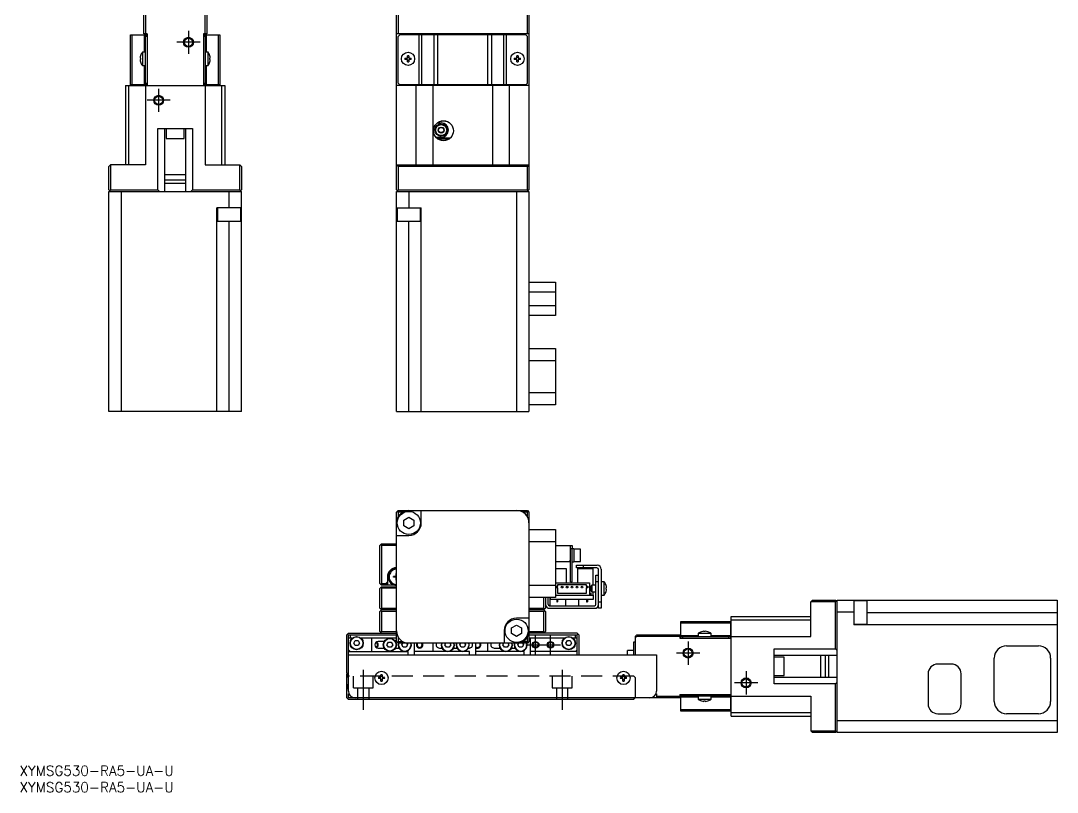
# Model space of a CAD drawing. Extents: x 0 to 668, y -8 to 417.
# Drawn here: x 0.4 to 313.2, y -8 to 224.8 of the extents above; entities that cross this region are included whole.
import ezdxf

# ---------------------------------------------------------------- set-up
doc = ezdxf.new("R2010")
doc.units = 0
doc.header["$LTSCALE"] = 0.5
doc.linetypes.add('CENTER', pattern=[50.8, 31.75, -6.35, 6.35, -6.35])
doc.linetypes.add('DASHED', pattern=[19.05, 12.7, -6.35])
for name, color, linetype in [('MSM_CENTER', 1, 'CENTER'), ('MSM_CONTINUOUS', 7, 'CONTINUOUS'), ('MSM_DASHED', 4, 'DASHED'), ('MSM_NARROW', 5, 'CONTINUOUS'), ('MSM_PART_NUMBER', 7, 'CONTINUOUS')]:
    doc.layers.add(name, color=color, linetype=linetype)
doc.styles.get("Standard").update_dxf_attribs({"font": 'txt.shx', "height": 1, "bigfont": 'bigfont.shx'})

# ---------------------------------------------------------------- blocks, each defined once
blk = doc.blocks.new('*U2')
at = {"layer": 'MSM_PART_NUMBER'}
blk.add_text('XYMSG530-RA5-UA-U', height=3, dxfattribs=at).set_placement((0, -3))
blk = doc.blocks.new('*U3')
at = {"layer": 'MSM_PART_NUMBER'}
blk.add_text('XYMSG530-RA5-UA-U', height=3, dxfattribs=at).set_placement((0, -8))

msp = doc.modelspace()

# ---------------------------------------------------------------- linework, layer by layer
at = {"layer": 'MSM_CENTER'}
for p, q in [((51, 221.8), (51, 214.8)), ((54.5, 218.3), (47.5, 218.3)), ((42, 204.3), (42, 197.3)), ((45.5, 200.8), (38.5, 200.8)), ((155.75, 33.5), (155.75, 39.5)), ((160.25, 33.5), (160.25, 39.5)), ((152.75, 36.5), (163.25, 36.5)), ((201.75, 37.5), (201.75, 30.5)), ((205.25, 34), (198.25, 34)), ((103.75, 28.94), (103.75, 16.91)), ((163.75, 28.94), (163.75, 16.91)), ((219.25, 28.5), (219.25, 21.5)), ((222.75, 25), (215.75, 25))]:
    msp.add_line(p, q, dxfattribs=at)
at = {"layer": 'MSM_CONTINUOUS'}
for p, q in [((37.5, 220.8), (37.5, 234.3)), ((38, 234.3), (38, 220.8)), ((56, 220.8), (56, 233.69)), ((56.5, 233.8), (56.5, 220.8)), ((113.75, 173.8), (113.75, 234.3)), ((114.25, 233.19), (114.25, 220.8)), ((153.25, 220.8), (153.25, 233.19)), ((153.75, 234.3), (153.75, 173.8)), ((33.5, 205.5), (33.5, 220.5)), ((33.5, 220.5), (38.5, 220.5)), ((33.94, 220.5), (33.94, 205.5)), ((38.5, 220.8), (37.5, 220.8)), ((37.71, 215.3), (37.71, 220.5)), ((38, 205.5), (38, 220.5)), ((38.5, 220), (38, 220)), ((38.5, 220.8), (38.5, 205.3)), ((56.5, 220.8), (55.5, 220.8)), ((55.5, 220.8), (55.5, 205.3)), ((55.5, 220.5), (60.5, 220.5)), ((56, 220), (55.5, 220)), ((56, 220.5), (56, 205.5)), ((56.29, 220.5), (56.29, 215.3)), ((60.06, 205.5), (60.06, 220.5)), ((60.5, 220.5), (60.5, 205.5)), ((153.75, 220.8), (113.75, 220.8)), ((114.75, 220.5), (114.25, 220)), ((114.25, 206), (114.25, 220)), ((152.75, 220.5), (114.75, 220.5)), ((120.63, 205.5), (120.63, 220.5)), ((121.34, 220.5), (121.34, 205.5)), ((123.75, 220.8), (123.75, 220.5)), ((125.1, 205.5), (125.1, 220.5)), ((125.5, 220.5), (125.5, 220.8)), ((126.17, 220.5), (126.17, 205.5)), ((128.95, 220.8), (128.75, 220.6)), ((138.75, 220.6), (128.75, 220.6)), ((128.75, 220.6), (128.75, 220.5)), ((138.75, 220.6), (138.55, 220.8)), ((138.75, 220.5), (138.75, 220.6)), ((141.34, 205.5), (141.34, 220.5)), ((142, 220.8), (142, 220.5)), ((142.4, 220.5), (142.4, 205.5)), ((143.75, 220.5), (143.75, 220.8)), ((146.17, 205.5), (146.17, 220.5)), ((146.87, 220.5), (146.87, 205.5)), ((153.25, 220), (152.75, 220.5)), ((153.25, 206), (153.25, 220)), ((36.41, 213.5), (36.54, 213.5)), ((36.54, 213.1), (36.41, 213.1)), ((36.54, 214.25), (36.54, 214.23)), ((36.54, 213.5), (36.54, 213.1)), ((37.1, 215.3), (37.1, 211.3)), ((38, 215.3), (37.1, 215.3)), ((56.9, 215.3), (56, 215.3)), ((56.9, 211.3), (56.9, 215.3)), ((57.46, 214.23), (57.46, 214.25)), ((57.46, 213.5), (57.59, 213.5)), ((57.46, 213.1), (57.46, 213.5)), ((57.59, 213.1), (57.46, 213.1)), ((116.32, 213.5), (117.05, 213.5)), ((117.05, 213.1), (116.32, 213.1)), ((117.05, 213.5), (117.05, 214.23)), ((117.05, 212.37), (117.05, 213.1)), ((117.45, 214.23), (117.45, 213.5)), ((117.45, 213.5), (118.18, 213.5)), ((118.18, 213.1), (117.45, 213.1)), ((117.45, 213.1), (117.45, 212.37)), ((149.32, 213.5), (150.05, 213.5)), ((150.05, 213.1), (149.32, 213.1)), ((150.05, 213.5), (150.05, 214.23)), ((150.05, 212.37), (150.05, 213.1)), ((150.45, 214.23), (150.45, 213.5)), ((150.45, 213.5), (151.18, 213.5)), ((151.18, 213.1), (150.45, 213.1)), ((150.45, 213.1), (150.45, 212.37)), ((36.54, 212.37), (36.54, 212.35)), ((37.1, 211.3), (38, 211.3)), ((37.71, 205.5), (37.71, 211.3)), ((56, 211.3), (56.9, 211.3)), ((56.29, 211.3), (56.29, 205.5)), ((57.46, 212.35), (57.46, 212.37)), ((32, 205.3), (32, 181.3)), ((32, 205.3), (62, 205.3)), ((33, 181.3), (33, 205.3)), ((38.5, 205.5), (33.5, 205.5)), ((38, 206), (38.5, 206)), ((38, 205.3), (38, 181.3)), ((55.5, 206), (56, 206)), ((60.5, 205.5), (55.5, 205.5)), ((56, 205.3), (56, 181.3)), ((61, 205.3), (61, 181.3)), ((62, 205.3), (62, 181.3)), ((153.75, 205.3), (113.75, 205.3)), ((114.25, 206), (114.75, 205.5)), ((152.75, 205.5), (114.75, 205.5)), ((119.75, 181.3), (119.75, 205.3)), ((123.75, 205.5), (123.75, 205.3)), ((124.75, 205.3), (124.75, 181.3)), ((125.87, 205.5), (125.87, 205.47)), ((125.87, 205.47), (141.63, 205.47)), ((126.48, 205.47), (126.48, 205.3)), ((126.93, 205.5), (126.93, 205.47)), ((127.51, 205.5), (127.51, 205.47)), ((128.98, 205.47), (128.98, 205.3)), ((131.48, 205.3), (131.48, 205.47)), ((136.02, 205.47), (136.02, 205.3)), ((138.52, 205.3), (138.52, 205.47)), ((139.99, 205.5), (139.99, 205.47)), ((140.58, 205.5), (140.58, 205.47)), ((141.02, 205.3), (141.02, 205.47)), ((141.63, 205.47), (141.63, 205.5)), ((142.75, 205.3), (142.75, 181.3)), ((143.75, 205.3), (143.75, 205.5)), ((147.75, 205.3), (147.75, 181.3)), ((152.75, 205.5), (153.25, 206)), ((126.15, 194), (127.25, 194)), ((128.72, 194.5), (127.18, 194.5)), ((41.75, 192.3), (52.25, 192.3)), ((41.75, 173.8), (41.75, 192.3)), ((43.75, 192.3), (43.75, 173.3)), ((44.25, 192.3), (44.25, 189.3)), ((49.75, 189.3), (49.75, 192.3)), ((50.25, 173.3), (50.25, 192.3)), ((52.25, 192.3), (52.25, 173.8)), ((126.39, 191.8), (126.82, 192.55)), ((126.82, 191.05), (126.39, 191.8)), ((126.82, 192.55), (127.68, 192.55)), ((127.68, 191.05), (126.82, 191.05)), ((127.68, 192.55), (128.12, 191.8)), ((128.12, 191.8), (127.68, 191.05)), ((44.25, 189.3), (49.75, 189.3)), ((127.25, 189.6), (125.72, 189.6)), ((129.99, 189.4), (125.91, 189.4)), ((129.61, 189.1), (126.29, 189.1)), ((27.5, 181.3), (27, 180.8)), ((27, 173.8), (27, 180.8)), ((27.5, 181.3), (27.5, 173.8)), ((38, 181.3), (27.5, 181.3)), ((50.25, 178.3), (43.75, 178.3)), ((56, 181.3), (66.5, 181.3)), ((66.5, 173.8), (66.5, 181.3)), ((67, 180.8), (66.5, 181.3)), ((67, 180.8), (67, 173.8)), ((114.25, 180.8), (113.75, 181.3)), ((113.75, 181.3), (153.75, 181.3)), ((153.25, 180.8), (114.25, 180.8)), ((114.25, 180.8), (114.25, 173.8)), ((153.75, 181.3), (153.25, 180.8)), ((153.25, 173.8), (153.25, 180.8)), ((43.75, 176.8), (50.25, 176.8)), ((43.75, 175.8), (50.25, 175.8)), ((27, 173.8), (27.5, 173.3)), ((27, 106.9), (27, 173.3)), ((27, 173.3), (67, 173.3)), ((27.25, 173.55), (27.5, 173.8)), ((27.5, 173.8), (41.75, 173.8)), ((30.7, 173.3), (30.7, 106.9)), ((41.75, 173.8), (42.25, 173.3)), ((51.75, 173.3), (52.25, 173.8)), ((52.25, 173.8), (66.5, 173.8)), ((63.3, 168.3), (63.3, 173.3)), ((66.5, 173.8), (66.75, 173.55)), ((67, 173.8), (66.5, 173.3)), ((67, 106.9), (67, 173.3)), ((113.75, 173.8), (114.25, 173.3)), ((113.75, 173.3), (153.75, 173.3)), ((113.75, 106.9), (113.75, 173.3)), ((114, 173.55), (114.25, 173.8)), ((114.25, 173.8), (153.25, 173.8)), ((117.45, 173.3), (117.45, 168.3)), ((150.05, 106.9), (150.05, 173.3)), ((153.25, 173.8), (153.5, 173.55)), ((153.25, 173.3), (153.75, 173.8)), ((153.75, 173.3), (153.75, 106.9)), ((67, 168.3), (59.51, 168.3)), ((59.51, 106.9), (59.51, 168.3)), ((59.76, 168.3), (59.76, 164.3)), ((66.76, 164.3), (66.76, 168.3)), ((113.75, 168.3), (121.24, 168.3)), ((113.99, 168.3), (113.99, 164.3)), ((120.99, 164.3), (120.99, 168.3)), ((121.24, 106.9), (121.24, 168.3)), ((59.76, 164.3), (66.76, 164.3)), ((63.21, 164.3), (63.21, 106.9)), ((113.99, 164.3), (120.99, 164.3)), ((117.54, 106.9), (117.54, 164.3)), ((153.75, 145.9), (161.75, 145.9)), ((161.75, 145.9), (161.75, 135.9)), ((161.75, 142.9), (153.75, 142.9)), ((153.75, 138.9), (161.75, 138.9)), ((161.75, 135.9), (153.75, 135.9)), ((153.75, 125.9), (161.75, 125.9)), ((161.75, 125.9), (161.75, 108.9)), ((161.75, 122.2), (153.75, 122.2)), ((153.75, 112.6), (161.75, 112.6)), ((67, 106.9), (27, 106.9)), ((113.75, 106.9), (153.75, 106.9)), ((161.75, 108.9), (153.75, 108.9)), ((113.75, 76.5), (114.25, 77)), ((113.75, 37.5), (113.75, 76.5)), ((114, 76.75), (114.25, 76.5)), ((114.25, 77), (153.25, 77)), ((114.25, 76.5), (114.25, 75.16)), ((115.59, 76.5), (114.25, 76.5)), ((121.24, 73.21), (121.24, 77)), ((153.25, 76.5), (151.91, 76.5)), ((153.25, 77), (153.75, 76.5)), ((153.25, 76.5), (153.5, 76.75)), ((153.25, 75.16), (153.25, 76.5)), ((153.75, 76.5), (153.75, 37.5)), ((115.99, 74.13), (117.49, 75)), ((115.99, 72.4), (115.99, 74.13)), ((117.49, 71.53), (115.99, 72.4)), ((117.49, 75), (118.99, 74.13)), ((118.99, 72.4), (117.49, 71.53)), ((118.99, 74.13), (118.99, 72.4)), ((113.75, 69.51), (117.54, 69.51)), ((153.75, 71.3), (161.75, 71.3)), ((161.75, 71.3), (161.75, 50.8)), ((108.75, 66.5), (109.25, 67)), ((108.75, 55), (108.75, 66.5)), ((109, 66.75), (109.25, 66.5)), ((109.25, 67), (113.75, 67)), ((109.25, 66.5), (109.25, 55)), ((113.75, 66.5), (109.25, 66.5)), ((161.75, 67.6), (153.75, 67.6)), ((161.75, 66.5), (166.75, 66.5)), ((166.25, 61.5), (166.25, 66.5)), ((166.75, 66.5), (166.75, 65.5)), ((167.25, 65.5), (166.25, 65.5)), ((166.75, 55.5), (166.75, 65.5)), ((167.25, 65.5), (167.25, 61.5)), ((169.25, 65.4), (167.25, 65.4)), ((169.25, 61.6), (169.25, 65.4)), ((166.25, 61.5), (161.75, 61.5)), ((161.75, 59.5), (165, 59.5)), ((165, 59.5), (165, 55.2)), ((166.25, 62), (165.75, 61.5)), ((166.25, 55.5), (166.25, 61.5)), ((166.75, 61.5), (167.25, 61.5)), ((167.25, 61.6), (169.25, 61.6)), ((168.05, 59.7), (168.05, 60.5)), ((168.05, 60.5), (174.35, 60.5)), ((174.25, 59.7), (168.05, 59.7)), ((168.5, 55.2), (168.5, 59.5)), ((168.5, 59.5), (169.5, 59.5)), ((169.5, 59.5), (169.5, 59.4)), ((170.05, 60.5), (170.05, 59.7)), ((170.3, 59.4), (170.3, 59.5)), ((171.2, 59.5), (170.3, 59.5)), ((170.68, 59.4), (170.68, 59.5)), ((170.83, 59.4), (170.83, 59.5)), ((171.2, 59.4), (171.2, 59.5)), ((172, 59.5), (173, 59.5)), ((172, 59.5), (172, 59.4)), ((173, 59.5), (173, 54.5)), ((111.05, 57), (111.05, 54.5)), ((112.85, 56.86), (112.85, 57.14)), ((113.65, 57.14), (112.85, 57.14)), ((113.65, 56.86), (112.85, 56.86)), ((113.38, 57.14), (113.38, 56.86)), ((113.71, 58), (113.75, 58)), ((113.71, 57.2), (113.71, 58)), ((113.75, 57.46), (113.71, 57.47)), ((113.71, 56), (113.71, 56.8)), ((113.75, 56.54), (113.71, 56.53)), ((172, 59.4), (169.5, 59.4)), ((173.95, 48.7), (173.95, 57.5)), ((173.95, 57.5), (174.75, 57.5)), ((174.75, 47.5), (174.75, 59.2)), ((175.55, 59.3), (175.55, 47.5)), ((109.25, 54.5), (108.75, 55)), ((108.75, 53.5), (109.05, 53.8)), ((108.75, 47.5), (108.75, 53.5)), ((109.25, 55), (109, 54.75)), ((109.05, 53.8), (109.25, 54)), ((109.25, 53.6), (109.05, 53.8)), ((109.25, 55), (110.55, 55)), ((113.14, 54.5), (109.25, 54.5)), ((109.25, 54), (113.75, 54)), ((109.25, 53.6), (109.25, 47.5)), ((113.75, 53.6), (109.25, 53.6)), ((111.05, 55.5), (110.55, 55)), ((110.55, 55), (111.05, 54.65)), ((113.71, 56), (113.75, 56)), ((153.75, 54.5), (161.75, 54.5)), ((161.75, 55.2), (172, 55.2)), ((162, 54.15), (162.5, 54.15)), ((162, 53.65), (162, 54.15)), ((162.5, 53.65), (162, 53.65)), ((162.5, 54.7), (171, 54.7)), ((162.5, 54.15), (162.5, 54.7)), ((162.5, 52), (162.5, 53.65)), ((166.25, 55.5), (166.75, 55.5)), ((171, 54.7), (171, 54.15)), ((171, 54.15), (171.5, 54.15)), ((171, 53.65), (171, 52)), ((171.5, 53.65), (171, 53.65)), ((171.5, 54.15), (171.5, 53.65)), ((172, 55.2), (172, 51.5)), ((172.75, 54.5), (172.55, 54.3)), ((172.55, 52.7), (172.55, 54.3)), ((172.75, 54.5), (172.75, 52.5)), ((173.95, 54.5), (172.75, 54.5)), ((174.75, 55.5), (173.95, 55.5)), ((176.45, 55.5), (175.55, 55.5)), ((176.45, 51.5), (176.45, 55.5)), ((177.01, 54.43), (177.01, 54.45)), ((177.01, 53.7), (177.14, 53.7)), ((177.01, 53.3), (177.01, 53.7)), ((177.14, 53.3), (177.01, 53.3)), ((161.75, 50.8), (153.75, 50.8)), ((158.25, 47.5), (158.25, 50.8)), ((158.75, 50.8), (158.75, 47.5)), ((159.55, 48.7), (159.55, 50.8)), ((160.05, 50.79), (160.05, 48.5)), ((160.25, 50.3), (160.25, 50.8)), ((160.25, 50.3), (173.25, 50.3)), ((161.75, 51.5), (173.25, 51.5)), ((162.13, 50.3), (162.13, 49.5)), ((162.38, 50.3), (162.38, 49.5)), ((171, 52), (162.5, 52)), ((164.75, 50.3), (164.75, 48.3)), ((168.75, 48.3), (168.75, 50.3)), ((171.13, 50.3), (171.13, 49.5)), ((171.38, 50.3), (171.38, 49.5)), ((172, 52.05), (172.46, 52.05)), ((172.46, 51.5), (172.46, 52.05)), ((172.55, 52.7), (172.75, 52.5)), ((172.75, 52.5), (173.95, 52.5)), ((173, 52.5), (173, 51.5)), ((173.25, 50.3), (173.25, 51.5)), ((175.55, 51.5), (176.45, 51.5)), ((177.01, 52.55), (177.01, 52.57)), ((109.25, 47), (108.75, 47.5)), ((108.75, 46.5), (109.25, 47)), ((109.25, 47.5), (109, 47.25)), ((109.25, 47.5), (113.75, 47.5)), ((113.75, 47), (109.25, 47)), ((153.75, 47.5), (158.25, 47.5)), ((158.25, 47), (153.75, 47)), ((158.5, 47.25), (158.25, 47.5)), ((158.75, 47.5), (158.25, 47)), ((158.75, 46.5), (158.25, 47)), ((159.6, 48.5), (160.05, 48.5)), ((159.95, 48.3), (173.55, 48.3)), ((159.95, 47.5), (173.55, 47.5)), ((162.13, 49.5), (162.38, 49.5)), ((171.13, 49.5), (171.38, 49.5)), ((174.75, 49.5), (175.55, 49.5)), ((175.55, 47.5), (174.75, 47.5)), ((239.25, 50), (238.75, 49.5)), ((238.75, 39), (238.75, 49.5)), ((246.25, 49.5), (238.75, 49.5)), ((239.25, 50), (246.25, 50)), ((246.75, 49.5), (246.25, 50)), ((246.25, 49.5), (246.5, 49.75)), ((246.25, 35.25), (246.25, 49.5)), ((246.75, 10), (246.75, 50)), ((246.75, 50), (313.15, 50)), ((251.75, 50), (251.75, 42.51)), ((255.75, 49.76), (251.75, 49.76)), ((255.75, 42.76), (255.75, 49.76)), ((313.15, 50), (313.15, 10)), ((108.75, 40.5), (108.75, 46.5)), ((109, 46.75), (109.25, 46.5)), ((109.25, 46.5), (109.25, 40.5)), ((113.75, 46.5), (109.25, 46.5)), ((153.75, 44.49), (149.96, 44.49)), ((158.25, 46.5), (153.75, 46.5)), ((158.25, 46.5), (158.5, 46.75)), ((158.25, 40.5), (158.25, 46.5)), ((158.75, 46.5), (158.75, 40.5)), ((214.75, 15), (214.75, 45)), ((214.75, 45), (238.75, 45)), ((214.75, 44), (238.75, 44)), ((251.75, 46.3), (246.75, 46.3)), ((255.75, 46.21), (313.15, 46.21)), ((146.26, 40.79), (146.26, 37)), ((148.51, 41.6), (150.01, 42.47)), ((148.51, 39.87), (148.51, 41.6)), ((150.01, 42.47), (151.51, 41.6)), ((151.51, 41.6), (151.51, 39.87)), ((199.55, 38.5), (199.55, 43.5)), ((199.55, 43.5), (214.55, 43.5)), ((214.55, 43.06), (199.55, 43.06)), ((214.55, 43.5), (214.55, 38.5)), ((251.75, 42.76), (255.75, 42.76)), ((313.15, 42.51), (251.75, 42.51)), ((98.75, 39.5), (99.25, 40)), ((98.75, 28), (98.75, 39.5)), ((99, 39.75), (99.25, 39.5)), ((99.25, 40), (113.75, 40)), ((99.25, 22.5), (99.25, 39.5)), ((99.25, 39.5), (113.75, 39.5)), ((100.43, 38.5), (99.25, 38.5)), ((99.75, 39.5), (99.75, 38.5)), ((100.89, 37), (101.32, 37.75)), ((101.32, 37.75), (102.18, 37.75)), ((102.18, 37.75), (102.62, 37)), ((113.75, 38.5), (103.07, 38.5)), ((106.25, 38.5), (106.25, 34.5)), ((108.75, 40.5), (109.25, 40)), ((109, 40.25), (109.25, 40.5)), ((109.25, 40.5), (113.75, 40.5)), ((114.25, 38.84), (114.25, 37.5)), ((150.01, 39), (148.51, 39.87)), ((151.51, 39.87), (150.01, 39)), ((153.25, 37.5), (153.25, 38.84)), ((153.75, 40.5), (158.25, 40.5)), ((168.25, 40), (153.75, 40)), ((153.75, 39.5), (168.25, 39.5)), ((164.43, 38.5), (153.75, 38.5)), ((154.25, 33.5), (154.25, 38.5)), ((158.25, 40.5), (158.5, 40.25)), ((158.75, 40.5), (158.25, 40)), ((164.89, 37), (165.32, 37.75)), ((165.32, 37.75), (166.18, 37.75)), ((166.18, 37.75), (166.62, 37)), ((168.25, 38.5), (167.07, 38.5)), ((167.75, 38.5), (167.75, 39.5)), ((168.75, 39.5), (168.25, 40)), ((168.25, 39.5), (168.5, 39.75)), ((168.25, 33.5), (168.25, 39.5)), ((168.75, 39.5), (168.75, 33.5)), ((185.75, 39), (186.25, 39.5)), ((185.75, 39), (185.75, 33.5)), ((186.36, 39), (185.75, 38.69)), ((186.25, 39.5), (199.25, 39.5)), ((186.86, 39.5), (186.36, 39)), ((199.25, 39), (186.36, 39)), ((199.25, 39.5), (199.25, 38.5)), ((199.25, 38.5), (214.75, 38.5)), ((199.55, 39.29), (204.75, 39.29)), ((199.55, 39), (214.55, 39)), ((200.05, 39), (200.05, 38.5)), ((208.75, 39.9), (204.75, 39.9)), ((204.75, 39.9), (204.75, 39)), ((205.82, 40.46), (205.8, 40.46)), ((206.55, 40.46), (206.55, 40.59)), ((206.95, 40.46), (206.55, 40.46)), ((206.95, 40.59), (206.95, 40.46)), ((207.7, 40.46), (207.68, 40.46)), ((208.75, 39), (208.75, 39.9)), ((208.75, 39.29), (214.55, 39.29)), ((214.05, 38.5), (214.05, 39)), ((214.75, 39), (238.75, 39)), ((99.75, 34.5), (99.25, 35)), ((99.25, 34.5), (117.25, 34.5)), ((101.32, 36.25), (100.89, 37)), ((102.18, 36.25), (101.32, 36.25)), ((102.62, 37), (102.18, 36.25)), ((110.02, 37.5), (108.25, 37.5)), ((108.25, 35.5), (110.02, 35.5)), ((110.89, 36.5), (111.32, 37.25)), ((111.32, 35.75), (110.89, 36.5)), ((111.32, 37.25), (112.18, 37.25)), ((112.18, 35.75), (111.32, 35.75)), ((112.18, 37.25), (112.62, 36.5)), ((112.62, 36.5), (112.18, 35.75)), ((113.75, 37.5), (113.48, 37.5)), ((113.48, 35.5), (114.52, 35.5)), ((114.25, 37), (113.75, 37.5)), ((114, 37.25), (114.25, 37.5)), ((114.25, 37.5), (115.59, 37.5)), ((153.25, 37), (114.25, 37)), ((115.39, 36.5), (115.67, 37)), ((115.82, 35.75), (115.39, 36.5)), ((116.68, 35.75), (115.82, 35.75)), ((117.12, 36.5), (116.68, 35.75)), ((116.83, 37), (117.12, 36.5)), ((117.25, 33.5), (117.25, 34.5)), ((119.25, 33.5), (119.25, 37)), ((135.75, 34.5), (119.25, 34.5)), ((124.75, 37), (124.75, 34.5)), ((126.75, 35.5), (127.52, 35.5)), ((128.39, 36.5), (128.67, 37)), ((128.82, 35.75), (128.39, 36.5)), ((129.68, 35.75), (128.82, 35.75)), ((130.12, 36.5), (129.68, 35.75)), ((129.83, 37), (130.12, 36.5)), ((130.98, 35.5), (132.02, 35.5)), ((132.89, 36.5), (133.17, 37)), ((133.32, 35.75), (132.89, 36.5)), ((134.18, 35.75), (133.32, 35.75)), ((134.62, 36.5), (134.18, 35.75)), ((134.33, 37), (134.62, 36.5)), ((135.48, 35.5), (135.75, 35.5)), ((135.75, 33.5), (135.75, 34.5)), ((137.75, 33.5), (137.75, 37)), ((152.25, 34.5), (137.75, 34.5)), ((141.25, 37), (141.25, 34.5)), ((143.25, 35.5), (145.02, 35.5)), ((145.89, 36.5), (146.17, 37)), ((146.32, 35.75), (145.89, 36.5)), ((147.18, 35.75), (146.32, 35.75)), ((147.62, 36.5), (147.18, 35.75)), ((147.33, 37), (147.62, 36.5)), ((148.48, 35.5), (149.52, 35.5)), ((150.39, 36.5), (150.67, 37)), ((150.82, 35.75), (150.39, 36.5)), ((151.68, 35.75), (150.82, 35.75)), ((152.12, 36.5), (151.68, 35.75)), ((151.83, 37), (152.12, 36.5)), ((151.91, 37.5), (153.25, 37.5)), ((152.25, 33.5), (152.25, 34.5)), ((153.75, 37.5), (153.25, 37)), ((153.5, 37.25), (153.25, 37.5)), ((168.25, 34.5), (154.25, 34.5)), ((165.32, 36.25), (164.89, 37)), ((166.18, 36.25), (165.32, 36.25)), ((166.62, 37), (166.18, 36.25)), ((168.25, 35), (167.75, 34.5)), ((183.45, 33.5), (183.45, 34.75)), ((185.25, 34.75), (183.45, 34.75)), ((185.25, 37.25), (185.25, 33.5)), ((185.75, 37.25), (185.25, 37.25)), ((227.75, 24.75), (227.75, 35.25)), ((227.75, 35.25), (246.25, 35.25)), ((246.75, 34.75), (246.25, 35.25)), ((297.85, 36.2), (307.45, 36.2)), ((99.25, 33.5), (192.25, 33.5)), ((192.25, 33.5), (192.25, 22.5)), ((246.75, 33.25), (227.75, 33.25)), ((230.75, 32.75), (227.75, 32.75)), ((230.75, 27.25), (230.75, 32.75)), ((241.75, 33.25), (241.75, 26.75)), ((243.25, 26.75), (243.25, 33.25)), ((244.25, 26.75), (244.25, 33.25)), ((294.15, 19.4), (294.15, 32.5)), ((311.15, 32.5), (311.15, 19.4)), ((281.15, 30.7), (277.15, 30.7)), ((99.25, 27.5), (98.75, 28)), ((98.75, 27.7), (98.85, 27.8)), ((98.75, 20.5), (98.75, 27.7)), ((99.25, 27.2), (98.75, 27.2)), ((98.75, 27), (99.25, 26.5)), ((98.75, 27), (99.25, 27)), ((98.85, 27.7), (98.85, 27.9)), ((99.25, 28), (99, 27.75)), ((99.15, 27.6), (99.15, 27.4)), ((99.15, 27.4), (99.25, 27.4)), ((108.32, 26.7), (109.05, 26.7)), ((109.05, 26.3), (108.32, 26.3)), ((109.05, 26.7), (109.05, 27.43)), ((109.05, 25.57), (109.05, 26.3)), ((109.45, 27.43), (109.45, 26.7)), ((109.45, 26.7), (110.18, 26.7)), ((109.45, 26.3), (109.45, 25.57)), ((110.18, 26.3), (109.45, 26.3)), ((181.32, 26.7), (182.05, 26.7)), ((182.05, 26.3), (181.32, 26.3)), ((182.05, 26.7), (182.05, 27.43)), ((182.05, 25.57), (182.05, 26.3)), ((182.45, 27.43), (182.45, 26.7)), ((182.45, 26.7), (183.18, 26.7)), ((182.45, 26.3), (182.45, 25.57)), ((183.18, 26.3), (182.45, 26.3)), ((227.75, 27.25), (230.75, 27.25)), ((227.75, 26.75), (246.75, 26.75)), ((246.25, 24.75), (246.75, 25.25)), ((274.15, 27.7), (274.15, 18.7)), ((284.15, 18.7), (284.15, 27.7)), ((98.95, 23.3), (98.95, 24.5)), ((98.95, 24.5), (99.25, 24.5)), ((98.95, 23.3), (99.25, 23.3)), ((246.25, 24.75), (227.75, 24.75)), ((246.25, 10.5), (246.25, 24.75)), ((99.25, 20), (98.75, 20.5)), ((99.25, 20.5), (99, 20.25)), ((99.25, 20.5), (99.25, 21.7)), ((99.25, 21.7), (99.42, 21.7)), ((199.25, 20.5), (99.25, 20.5)), ((185.25, 20), (99.25, 20)), ((185.5, 20.25), (185.25, 20.5)), ((185.25, 20), (185.75, 20.5)), ((192.08, 21.7), (192.25, 21.7)), ((192.25, 21.7), (192.25, 20.5)), ((192.25, 21), (199.25, 21)), ((199.25, 21.5), (214.75, 21.5)), ((199.25, 21.5), (199.25, 20.5)), ((199.55, 16.5), (199.55, 21.5)), ((214.55, 21), (199.55, 21)), ((204.75, 20.71), (199.55, 20.71)), ((200.05, 21.5), (200.05, 21)), ((204.75, 21), (204.75, 20.1)), ((204.75, 20.1), (208.75, 20.1)), ((205.8, 19.54), (205.82, 19.54)), ((206.55, 19.54), (206.95, 19.54)), ((206.55, 19.41), (206.55, 19.54)), ((206.95, 19.54), (206.95, 19.41)), ((207.68, 19.54), (207.7, 19.54)), ((208.75, 20.1), (208.75, 21)), ((214.55, 20.71), (208.75, 20.71)), ((214.05, 21), (214.05, 21.5)), ((214.55, 21.5), (214.55, 16.5)), ((214.75, 21), (238.75, 21)), ((238.75, 21), (238.75, 10.5)), ((199.55, 16.94), (214.55, 16.94)), ((214.55, 16.5), (199.55, 16.5)), ((238.75, 16), (214.75, 16)), ((277.15, 15.7), (281.15, 15.7)), ((307.45, 15.7), (297.85, 15.7)), ((214.75, 15), (238.75, 15)), ((246.75, 13.7), (313.15, 13.7)), ((238.75, 10.5), (246.25, 10.5)), ((238.75, 10.5), (239.25, 10)), ((246.25, 10), (239.25, 10)), ((246.5, 10.25), (246.25, 10.5)), ((246.25, 10), (246.75, 10.5)), ((313.15, 10), (246.75, 10))]:
    msp.add_line(p, q, dxfattribs=at)
for centre, radius in [((51, 218.3), 1.23), ((117.25, 213.3), 2), ((150.25, 213.3), 2), ((42, 200.8), 1.23), ((127.95, 191.6), 3), ((127.25, 191.8), 1.9), ((127.25, 191.8), 1.67), ((127.25, 191.8), 0.9), ((117.49, 73.26), 3.5), ((163.75, 53.9), 0.25), ((165.25, 53.9), 0.25), ((166.75, 53.9), 0.25), ((168.25, 53.9), 0.25), ((169.75, 53.9), 0.25), ((150.01, 40.74), 3.5), ((101.75, 37), 2), ((101.75, 37), 1.9), ((111.75, 36.5), 2), ((111.75, 36.5), 1.9), ((165.75, 37), 2), ((165.75, 37), 1.9), ((155.75, 36.5), 0.783), ((160.25, 36.5), 0.783), ((201.75, 34), 1.23), ((109.25, 26.5), 2), ((182.25, 26.5), 2), ((219.25, 25), 1.23)]:
    msp.add_circle(centre, radius, dxfattribs=at)
for centre, radius, start, end in [((39.6, 213.3), 3.19, 163.0947, 176.4096), ((39.6, 213.3), 3.19, 183.5904, 196.9053), ((39.6, 213.3), 3.2, 141.3178, 162.73), ((54.4, 213.3), 3.2, 17.27, 38.6822), ((54.4, 213.3), 3.19, 3.5904, 16.9053), ((54.4, 213.3), 3.19, 343.0947, 356.4096), ((117.25, 213.3), 0.95, 167.8468, 192.1532), ((117.25, 213.3), 0.435, 152.6335, 207.3665), ((117.25, 213.3), 0.95, 77.8468, 102.1532), ((117.25, 213.3), 0.435, 62.6335, 117.3665), ((117.25, 213.3), 0.435, 242.6335, 297.3665), ((117.25, 213.3), 0.435, 332.6335, 27.3665), ((117.25, 213.3), 0.95, 347.8468, 12.1532), ((150.25, 213.3), 0.95, 167.8468, 192.1532), ((150.25, 213.3), 0.435, 152.6335, 207.3665), ((150.25, 213.3), 0.95, 77.8468, 102.1532), ((150.25, 213.3), 0.435, 62.6335, 117.3665), ((150.25, 213.3), 0.435, 242.6335, 297.3665), ((150.25, 213.3), 0.435, 332.6335, 27.3665), ((150.25, 213.3), 0.95, 347.8468, 12.1532), ((39.6, 213.3), 3.2, 197.27, 218.6822), ((54.4, 213.3), 3.2, 321.3178, 342.73), ((117.25, 213.3), 0.95, 257.8468, 282.1532), ((150.25, 213.3), 0.95, 257.8468, 282.1532), ((127.25, 191.8), 2.2, 270.0004, 89.9996), ((117.45, 73.3), 3.7, 90, 180), ((150.05, 73.3), 3.7, 0, 90), ((117.54, 73.21), 3.7, 270, 0), ((113.85, 57), 2.8, 92.0467, 180), ((113.85, 57), 2.6, 92.2042, 267.7958), ((174.25, 59.2), 0.5, 0, 90), ((174.35, 59.3), 1.2, 0, 90), ((113.85, 57), 2.3, 92.4919, 267.5081), ((113.65, 57.2), 0.06, 270, 0), ((113.65, 56.8), 0.06, 0, 90), ((173.95, 53.5), 3.2, 17.27, 38.6822), ((173.95, 53.5), 3.19, 3.5904, 16.9053), ((173.95, 53.5), 3.19, 343.0947, 356.4096), ((173.95, 53.5), 3.2, 321.3178, 342.73), ((159.95, 48.7), 1.2, 180, 270), ((159.95, 48.7), 0.4, 180, 270), ((173.55, 48.7), 1.2, 270, 0), ((173.55, 48.7), 0.4, 270, 0), ((149.96, 40.79), 3.7, 90, 180), ((117.45, 40.7), 3.7, 180, 270), ((150.05, 40.7), 3.7, 270, 0), ((206.75, 37.4), 3.2, 107.27, 128.6822), ((206.75, 37.4), 3.19, 93.5904, 106.9053), ((206.75, 37.4), 3.19, 73.0947, 86.4097), ((206.75, 37.4), 3.2, 51.3178, 72.73), ((108.25, 36.5), 1, 90, 270), ((107.25, 36.5), 0.783, 293.0634, 66.9366), ((116.25, 36.5), 2, 165.5225, 14.4775), ((116.25, 36.5), 1.9, 164.7425, 15.2575), ((120.75, 36.5), 0.783, 140.3451, 39.6549), ((126.75, 36.5), 1, 150, 270), ((129.25, 36.5), 2, 165.5225, 14.4775), ((129.25, 36.5), 1.9, 164.7425, 15.2575), ((133.75, 36.5), 2, 165.5225, 14.4775), ((133.75, 36.5), 1.9, 164.7425, 15.2575), ((135.75, 36.5), 1, 270, 30), ((138.25, 36.5), 0.783, 230.3451, 39.6549), ((143.25, 36.5), 1, 150, 270), ((146.75, 36.5), 2, 165.5225, 14.4775), ((146.75, 36.5), 1.9, 164.7425, 15.2575), ((151.25, 36.5), 2, 165.5225, 14.4775), ((151.25, 36.5), 1.9, 164.7425, 15.2575), ((297.85, 32.5), 3.7, 90, 180), ((307.45, 32.5), 3.7, 0, 90), ((277.15, 27.7), 3, 90, 180), ((281.15, 27.7), 3, 0, 90), ((99.15, 27.7), 0.3, 180, 270), ((109.25, 26.5), 0.95, 167.8468, 192.1532), ((109.25, 26.5), 0.435, 152.6335, 207.3665), ((109.25, 26.5), 0.95, 77.8468, 102.1532), ((109.25, 26.5), 0.435, 62.6335, 117.3665), ((109.25, 26.5), 0.435, 242.6335, 297.3665), ((109.25, 26.5), 0.95, 257.8468, 282.1532), ((109.25, 26.5), 0.435, 332.6335, 27.3665), ((109.25, 26.5), 0.95, 347.8468, 12.1532), ((182.25, 26.5), 0.95, 167.8468, 192.1532), ((182.25, 26.5), 0.435, 152.6335, 207.3665), ((182.25, 26.5), 0.95, 77.8468, 102.1532), ((182.25, 26.5), 0.435, 62.6335, 117.3665), ((182.25, 26.5), 0.435, 242.6335, 297.3665), ((182.25, 26.5), 0.95, 257.8468, 282.1532), ((182.25, 26.5), 0.435, 332.6335, 27.3665), ((182.25, 26.5), 0.95, 347.8468, 12.1532), ((101.25, 22.5), 2, 180, 270), ((190.25, 22.5), 2, 270, 0), ((206.75, 22.6), 3.2, 231.3178, 252.73), ((206.75, 22.6), 3.19, 253.0947, 266.4096), ((206.75, 22.6), 3.19, 273.5903, 286.9053), ((206.75, 22.6), 3.2, 287.27, 308.6822), ((297.85, 19.4), 3.7, 180, 270), ((307.45, 19.4), 3.7, 270, 0), ((277.15, 18.7), 3, 180, 270), ((281.15, 18.7), 3, 270, 0)]:
    msp.add_arc(centre, radius, start, end, dxfattribs=at)
at = {"layer": 'MSM_DASHED'}
for p, q in [((185.35, 27), (99.25, 27)), ((100.75, 23.5), (100.75, 27)), ((106.75, 23.5), (106.75, 27)), ((160.75, 27), (160.75, 23.5)), ((166.75, 23.5), (166.75, 27)), ((185.75, 26.6), (185.35, 27)), ((185.75, 26.6), (185.75, 20.5)), ((100.75, 23.5), (106.75, 23.5)), ((102, 23.5), (102, 20)), ((105.5, 20), (105.5, 23.5)), ((160.75, 23.5), (166.75, 23.5)), ((162, 23.5), (162, 20)), ((165.5, 20), (165.5, 23.5))]:
    msp.add_line(p, q, dxfattribs=at)
at = {"layer": 'MSM_NARROW'}
for centre, radius in [((51, 218.3), 1.5), ((42, 200.8), 1.5), ((155.75, 36.5), 1), ((160.25, 36.5), 1), ((201.75, 34), 1.5), ((219.25, 25), 1.5)]:
    msp.add_circle(centre, radius, dxfattribs=at)
for centre, start, end in [((107.25, 36.5), 300, 60), ((120.75, 36.5), 150, 30), ((138.25, 36.5), 240, 30)]:
    msp.add_arc(centre, 1, start, end, dxfattribs=at)

# ---------------------------------------------------------------- block references
at = {"layer": 'MSM_CONTINUOUS'}
for name in ['*U2', '*U3']:
    msp.add_blockref(name, (0, 0), dxfattribs=at)

doc.saveas('drawing.dxf')
